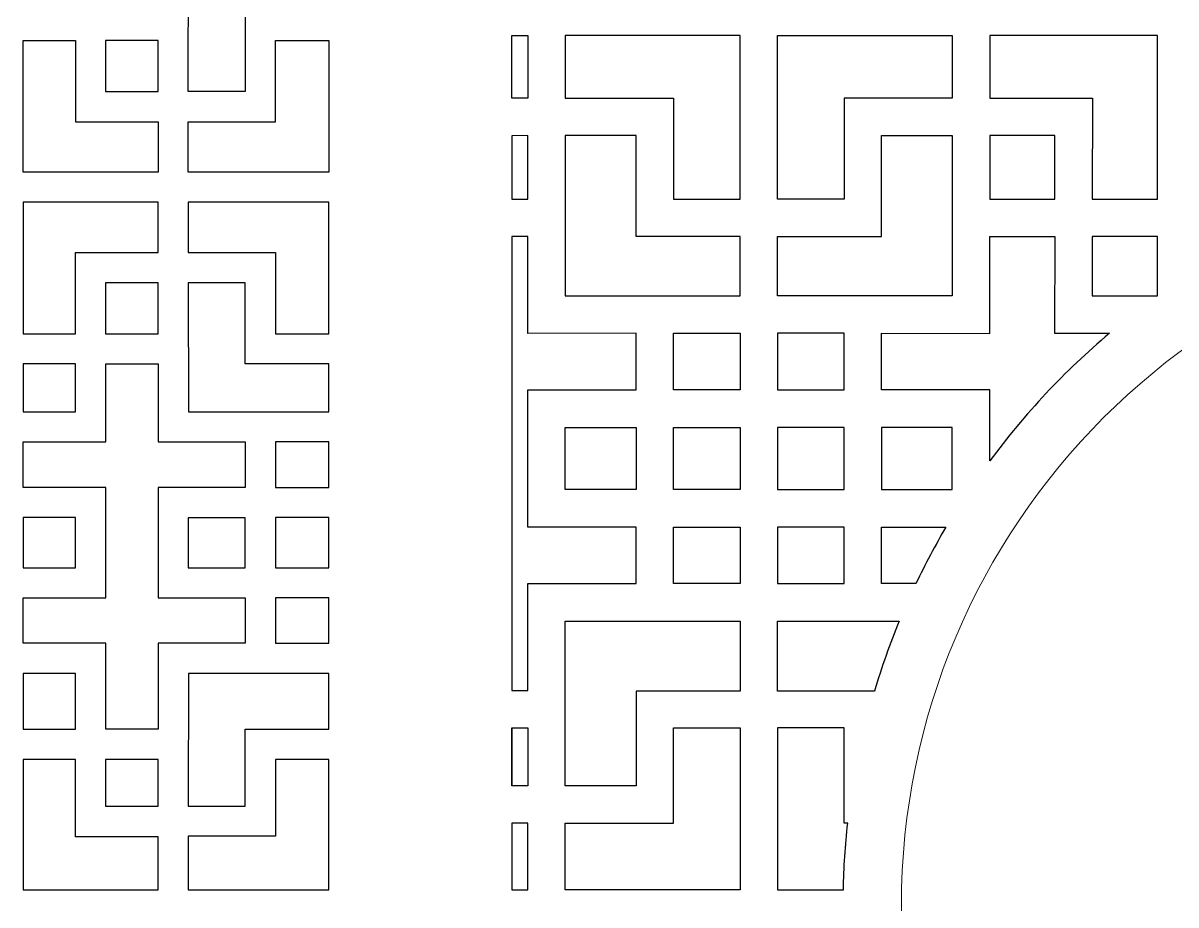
# Model space of a CAD drawing. Header units: centimetres. Extents: x -149 to 149, y -171 to 171.
# Drawn here: x -8.9 to 59.9, y 0 to 52.7 of the extents above; entities that cross this region are included whole.
import ezdxf

# ---------------------------------------------------------------- set-up
doc = ezdxf.new("R2010")
doc.units = ezdxf.units.CM
doc.header["$MEASUREMENT"] = 0
doc.layers.add('layer 1', color=7, linetype='Continuous')

msp = doc.modelspace()

# ---------------------------------------------------------------- linework, layer by layer
at = {"layer": 'layer 1', "color": 142}
for points in [[(-4.0126, 48.62062), (-0.8801, 48.62062), (-0.8801, 51.66812), (-4.0126, 51.66812), (-4.0126, 48.62062)], [(-4.0126, 34.15388), (-0.8801, 34.15388), (-0.8801, 37.20138), (-4.0126, 37.20138), (-4.0126, 34.15388)], [(-8.9426, 29.49638), (-5.8126, 29.49638), (-5.8126, 32.35388), (-8.9426, 32.35388), (-8.9426, 29.49638)], [(-8.9451, 20.18137), (-5.8126, 20.18137), (-5.8126, 23.17887), (-8.9451, 23.17887), (-8.9451, 20.18137)], [(6.1249, 20.18388), (9.3249, 20.18388), (9.3249, 23.17886), (6.1249, 23.17886), (6.1249, 20.18388)], [(6.1249, 15.66888), (9.3249, 15.66888), (9.3249, 18.38388), (6.1249, 18.38388), (6.1249, 15.66888)], [(-8.9426, 10.53637), (-5.8126, 10.53637), (-5.8126, 13.86887), (-8.9426, 13.86887), (-8.9426, 10.53637)], [(-4.0126, 5.94388), (-0.8801, 5.94388), (-0.8801, 8.73388), (-4.0126, 8.73388), (-4.0126, 5.94388)]]:
    msp.add_lwpolyline(points, close=True, dxfattribs=at)
at = {"layer": 'layer 1', "color": 250, "lineweight": 9}
msp.add_ellipse((84.76632, -0.01514), major_axis=(0, 41.24595), ratio=0.99999976, dxfattribs=at)
at = {"layer": 'layer 1', "color": 142}
for points, knots in [([(4.3249, 53.46812), (4.3249, 53.46812), (9.3249, 53.4669), (9.3249, 53.4669), (9.3249, 53.4669), (9.3249, 53.4669), (9.3249, 56.32312), (9.3249, 56.32312), (9.3249, 56.32312), (9.3249, 56.32312), (0.9278, 56.32312), (0.9278, 56.32312), (0.9278, 56.32312), (0.9278, 56.32312), (0.9224, 48.62062), (0.9224, 48.62062), (0.9224, 48.62062), (0.9224, 48.62062), (4.3249, 48.62062), (4.3249, 48.62062), (4.3249, 48.62062), (4.3249, 48.62062), (4.3249, 53.46812), (4.3249, 53.46812)], [0, 0, 0, 0, 0.14285714, 0.14285714, 0.14285714, 0.14285714, 0.28571429, 0.28571429, 0.28571429, 0.28571429, 0.42857143, 0.42857143, 0.42857143, 0.42857143, 0.57142857, 0.57142857, 0.57142857, 0.57142857, 0.71428571, 0.71428571, 0.71428571, 0.71428571, 1, 1, 1, 1]), ([(-5.8126, 46.82062), (-5.8126, 46.82062), (-5.8126, 51.66562), (-5.8126, 51.66562), (-5.8126, 51.66562), (-5.8126, 51.66562), (-8.9426, 51.66562), (-8.9426, 51.66562), (-8.9426, 51.66562), (-8.9426, 51.66562), (-8.9426, 43.81062), (-8.9426, 43.81062), (-8.9426, 43.81062), (-8.9426, 43.81062), (-0.8801, 43.81062), (-0.8801, 43.81062), (-0.8801, 43.81062), (-0.8801, 43.81062), (-0.8801, 46.82062), (-0.8801, 46.82062), (-0.8801, 46.82062), (-0.8801, 46.82062), (-5.8126, 46.82062), (-5.8126, 46.82062)], [0, 0, 0, 0, 0.14285714, 0.14285714, 0.14285714, 0.14285714, 0.28571429, 0.28571429, 0.28571429, 0.28571429, 0.42857143, 0.42857143, 0.42857143, 0.42857143, 0.57142857, 0.57142857, 0.57142857, 0.57142857, 0.71428571, 0.71428571, 0.71428571, 0.71428571, 1, 1, 1, 1]), ([(9.3249, 51.66562), (9.3249, 51.66562), (6.1249, 51.66562), (6.1249, 51.66562), (6.1249, 51.66562), (6.1249, 51.66562), (6.12739, 46.82062), (6.12739, 46.82062), (6.12739, 46.82062), (6.12739, 46.82062), (0.9224, 46.82062), (0.9224, 46.82062), (0.9224, 46.82062), (0.9224, 46.82062), (0.9224, 43.81062), (0.9224, 43.81062), (0.9224, 43.81062), (0.9224, 43.81062), (9.3249, 43.81062), (9.3249, 43.81062), (9.3249, 43.81062), (9.3249, 43.81062), (9.3249, 51.66562), (9.3249, 51.66562)], [0, 0, 0, 0, 0.14285714, 0.14285714, 0.14285714, 0.14285714, 0.28571429, 0.28571429, 0.28571429, 0.28571429, 0.42857143, 0.42857143, 0.42857143, 0.42857143, 0.57142857, 0.57142857, 0.57142857, 0.57142857, 0.71428571, 0.71428571, 0.71428571, 0.71428571, 1, 1, 1, 1]), ([(20.25454, 48.22465), (20.25454, 48.22465), (21.20626, 48.22466), (21.20626, 48.22466), (21.20626, 48.22466), (21.20626, 48.22466), (21.20626, 51.96413), (21.20626, 51.96413), (21.20626, 51.96413), (21.20626, 51.96413), (20.25454, 51.96408), (20.25454, 51.96408), (20.25454, 51.96408), (20.25454, 51.96408), (20.25454, 48.22465), (20.25454, 48.22465)], [0, 0, 0, 0, 0.2, 0.2, 0.2, 0.2, 0.4, 0.4, 0.4, 0.4, 0.6, 0.6, 0.6, 0.6, 1, 1, 1, 1]), ([(33.88442, 51.96413), (33.88442, 51.96413), (33.88442, 42.20549), (33.88442, 42.20549), (33.88442, 42.20549), (33.88442, 42.20549), (29.9089, 42.20549), (29.9089, 42.20549), (29.9089, 42.20549), (29.9089, 42.20549), (29.91201, 48.22466), (29.91201, 48.22466), (29.91201, 48.22466), (29.91201, 48.22466), (23.44559, 48.22466), (23.44559, 48.22466), (23.44559, 48.22466), (23.44559, 48.22466), (23.44559, 51.96413), (23.44559, 51.96413), (23.44559, 51.96413), (23.44559, 51.96413), (33.88442, 51.96413), (33.88442, 51.96413)], [0, 0, 0, 0, 0.14285714, 0.14285714, 0.14285714, 0.14285714, 0.28571429, 0.28571429, 0.28571429, 0.28571429, 0.42857143, 0.42857143, 0.42857143, 0.42857143, 0.57142857, 0.57142857, 0.57142857, 0.57142857, 0.71428571, 0.71428571, 0.71428571, 0.71428571, 1, 1, 1, 1]), ([(36.1201, 51.96413), (36.1201, 51.96413), (36.1201, 42.20549), (36.1201, 42.20549), (36.1201, 42.20549), (36.1201, 42.20549), (40.09561, 42.20549), (40.09561, 42.20549), (40.09561, 42.20549), (40.09561, 42.20549), (40.0925, 48.22466), (40.0925, 48.22466), (40.0925, 48.22466), (40.0925, 48.22466), (46.55892, 48.22466), (46.55892, 48.22466), (46.55892, 48.22466), (46.55892, 48.22466), (46.55892, 51.96413), (46.55892, 51.96413), (46.55892, 51.96413), (46.55892, 51.96413), (36.1201, 51.96413), (36.1201, 51.96413)], [0, 0, 0, 0, 0.14285714, 0.14285714, 0.14285714, 0.14285714, 0.28571429, 0.28571429, 0.28571429, 0.28571429, 0.42857143, 0.42857143, 0.42857143, 0.42857143, 0.57142857, 0.57142857, 0.57142857, 0.57142857, 0.71428571, 0.71428571, 0.71428571, 0.71428571, 1, 1, 1, 1]), ([(58.81468, 51.96413), (58.81468, 51.96413), (58.81468, 42.20549), (58.81468, 42.20549), (58.81468, 42.20549), (58.81468, 42.20549), (54.92302, 42.20549), (54.92302, 42.20549), (54.92302, 42.20549), (54.92302, 42.20549), (54.92613, 48.22466), (54.92613, 48.22466), (54.92613, 48.22466), (54.92613, 48.22466), (48.79825, 48.22466), (48.79825, 48.22466), (48.79825, 48.22466), (48.79825, 48.22466), (48.79825, 51.96413), (48.79825, 51.96413), (48.79825, 51.96413), (48.79825, 51.96413), (58.81468, 51.96413), (58.81468, 51.96413)], [0, 0, 0, 0, 0.14285714, 0.14285714, 0.14285714, 0.14285714, 0.28571429, 0.28571429, 0.28571429, 0.28571429, 0.42857143, 0.42857143, 0.42857143, 0.42857143, 0.57142857, 0.57142857, 0.57142857, 0.57142857, 0.71428571, 0.71428571, 0.71428571, 0.71428571, 1, 1, 1, 1]), ([(20.25454, 45.98835), (20.25454, 45.98835), (21.20626, 45.98844), (21.20626, 45.98844), (21.20626, 45.98844), (21.20626, 45.98844), (21.20626, 42.20238), (21.20626, 42.20238), (21.20626, 42.20238), (21.20626, 42.20238), (20.25454, 42.20237), (20.25454, 42.20237), (20.25454, 42.20237), (20.25454, 42.20237), (20.25454, 45.98835), (20.25454, 45.98835)], [0, 0, 0, 0, 0.2, 0.2, 0.2, 0.2, 0.4, 0.4, 0.4, 0.4, 0.6, 0.6, 0.6, 0.6, 1, 1, 1, 1]), ([(27.67268, 39.96615), (27.67268, 39.96615), (33.88442, 39.97237), (33.88442, 39.97237), (33.88442, 39.97237), (33.88442, 39.97237), (33.88442, 36.41925), (33.88442, 36.41925), (33.88442, 36.41925), (33.88442, 36.41925), (23.44559, 36.41925), (23.44559, 36.41925), (23.44559, 36.41925), (23.44559, 36.41925), (23.44559, 45.98844), (23.44559, 45.98844), (23.44559, 45.98844), (23.44559, 45.98844), (27.67268, 45.98844), (27.67268, 45.98844), (27.67268, 45.98844), (27.67268, 45.98844), (27.67268, 39.96615), (27.67268, 39.96615)], [0, 0, 0, 0, 0.14285714, 0.14285714, 0.14285714, 0.14285714, 0.28571429, 0.28571429, 0.28571429, 0.28571429, 0.42857143, 0.42857143, 0.42857143, 0.42857143, 0.57142857, 0.57142857, 0.57142857, 0.57142857, 0.71428571, 0.71428571, 0.71428571, 0.71428571, 1, 1, 1, 1]), ([(42.33183, 39.96615), (42.33183, 39.96615), (36.1201, 39.97237), (36.1201, 39.97237), (36.1201, 39.97237), (36.1201, 39.97237), (36.1201, 36.41925), (36.1201, 36.41925), (36.1201, 36.41925), (36.1201, 36.41925), (46.55892, 36.41925), (46.55892, 36.41925), (46.55892, 36.41925), (46.55892, 36.41925), (46.55892, 45.98844), (46.55892, 45.98844), (46.55892, 45.98844), (46.55892, 45.98844), (42.33183, 45.98844), (42.33183, 45.98844), (42.33183, 45.98844), (42.33183, 45.98844), (42.33183, 39.96615), (42.33183, 39.96615)], [0, 0, 0, 0, 0.14285714, 0.14285714, 0.14285714, 0.14285714, 0.28571429, 0.28571429, 0.28571429, 0.28571429, 0.42857143, 0.42857143, 0.42857143, 0.42857143, 0.57142857, 0.57142857, 0.57142857, 0.57142857, 0.71428571, 0.71428571, 0.71428571, 0.71428571, 1, 1, 1, 1]), ([(52.68991, 42.20238), (52.68991, 42.20238), (48.79825, 42.20238), (48.79825, 42.20238), (48.79825, 42.20238), (48.79825, 42.20238), (48.79825, 45.98844), (48.79825, 45.98844), (48.79825, 45.98844), (48.79825, 45.98844), (52.68991, 45.98844), (52.68991, 45.98844), (52.68991, 45.98844), (52.68991, 45.98844), (52.68991, 42.20238), (52.68991, 42.20238)], [0, 0, 0, 0, 0.2, 0.2, 0.2, 0.2, 0.4, 0.4, 0.4, 0.4, 0.6, 0.6, 0.6, 0.6, 1, 1, 1, 1]), ([(-5.8126, 39.00138), (-5.8126, 39.00138), (-5.8126, 34.15638), (-5.8126, 34.15638), (-5.8126, 34.15638), (-5.8126, 34.15638), (-8.9426, 34.15638), (-8.9426, 34.15638), (-8.9426, 34.15638), (-8.9426, 34.15638), (-8.9426, 42.01138), (-8.9426, 42.01138), (-8.9426, 42.01138), (-8.9426, 42.01138), (-0.8801, 42.01138), (-0.8801, 42.01138), (-0.8801, 42.01138), (-0.8801, 42.01138), (-0.8801, 39.00138), (-0.8801, 39.00138), (-0.8801, 39.00138), (-0.8801, 39.00138), (-5.8126, 39.00138), (-5.8126, 39.00138)], [0, 0, 0, 0, 0.14285714, 0.14285714, 0.14285714, 0.14285714, 0.28571429, 0.28571429, 0.28571429, 0.28571429, 0.42857143, 0.42857143, 0.42857143, 0.42857143, 0.57142857, 0.57142857, 0.57142857, 0.57142857, 0.71428571, 0.71428571, 0.71428571, 0.71428571, 1, 1, 1, 1]), ([(9.3249, 34.15638), (9.3249, 34.15638), (6.1249, 34.15638), (6.1249, 34.15638), (6.1249, 34.15638), (6.1249, 34.15638), (6.12739, 39.00138), (6.12739, 39.00138), (6.12739, 39.00138), (6.12739, 39.00138), (0.9224, 39.00138), (0.9224, 39.00138), (0.9224, 39.00138), (0.9224, 39.00138), (0.9224, 42.01138), (0.9224, 42.01138), (0.9224, 42.01138), (0.9224, 42.01138), (9.3249, 42.01138), (9.3249, 42.01138), (9.3249, 42.01138), (9.3249, 42.01138), (9.3249, 34.15638), (9.3249, 34.15638)], [0, 0, 0, 0, 0.14285714, 0.14285714, 0.14285714, 0.14285714, 0.28571429, 0.28571429, 0.28571429, 0.28571429, 0.42857143, 0.42857143, 0.42857143, 0.42857143, 0.57142857, 0.57142857, 0.57142857, 0.57142857, 0.71428571, 0.71428571, 0.71428571, 0.71428571, 1, 1, 1, 1]), ([(20.25454, 39.9723), (20.25454, 39.9723), (21.20626, 39.97237), (21.20626, 39.97237), (21.20626, 39.97237), (21.20626, 39.97237), (21.20626, 34.17992), (21.20626, 34.17992), (21.20626, 34.17992), (21.20626, 34.17992), (27.67268, 34.18301), (27.67268, 34.18301), (27.67268, 34.18301), (27.67268, 34.18301), (27.67268, 30.80383), (27.67268, 30.80383), (27.67268, 30.80383), (27.67268, 30.80383), (21.20626, 30.80384), (21.20626, 30.80384), (21.20626, 30.80384), (21.20626, 30.80384), (21.20626, 22.61054), (21.20626, 22.61054), (21.20626, 22.61054), (21.20626, 22.61054), (27.67268, 22.61056), (27.67268, 22.61056), (27.67268, 22.61056), (27.67268, 22.61056), (27.67268, 19.24068), (27.67268, 19.24068), (27.67268, 19.24068), (27.67268, 19.24068), (21.20626, 19.24068), (21.20626, 19.24068), (21.20626, 19.24068), (21.20626, 19.24068), (21.20626, 12.85812), (21.20626, 12.85812), (21.20626, 12.85812), (21.20626, 12.85812), (20.25454, 12.8581), (20.25454, 12.8581), (20.25454, 12.8581), (20.25454, 12.8581), (20.25454, 39.9723), (20.25454, 39.9723)], [0, 0, 0, 0, 0.07692308, 0.07692308, 0.07692308, 0.07692308, 0.15384615, 0.15384615, 0.15384615, 0.15384615, 0.23076923, 0.23076923, 0.23076923, 0.23076923, 0.30769231, 0.30769231, 0.30769231, 0.30769231, 0.38461538, 0.38461538, 0.38461538, 0.38461538, 0.46153846, 0.46153846, 0.46153846, 0.46153846, 0.53846154, 0.53846154, 0.53846154, 0.53846154, 0.61538462, 0.61538462, 0.61538462, 0.61538462, 0.69230769, 0.69230769, 0.69230769, 0.69230769, 0.76923077, 0.76923077, 0.76923077, 0.76923077, 0.84615385, 0.84615385, 0.84615385, 0.84615385, 1, 1, 1, 1]), ([(55.94521, 34.18301), (55.94521, 34.18301), (52.6682, 34.18301), (52.6682, 34.18301), (52.6682, 34.18301), (52.6682, 34.18301), (52.6837, 39.97237), (52.6837, 39.97237), (52.6837, 39.97237), (52.6837, 39.97237), (48.79825, 39.97237), (48.79825, 39.97237), (48.79825, 39.97237), (48.79825, 39.97237), (48.79825, 34.17992), (48.79825, 34.17992), (48.79825, 34.17992), (48.79825, 34.17992), (42.33183, 34.18301), (42.33183, 34.18301), (42.33183, 34.18301), (42.33183, 34.18301), (42.33183, 30.80383), (42.33183, 30.80383), (42.33183, 30.80383), (42.33183, 30.80383), (48.79825, 30.80384), (48.79825, 30.80384), (48.79825, 30.80384), (48.79825, 30.80384), (48.79823, 26.56765), (48.79823, 26.56765), (48.79823, 26.56765), (50.87756, 29.37618), (53.27801, 31.93272), (55.94521, 34.18301)], [0, 0, 0, 0, 0.1, 0.1, 0.1, 0.1, 0.2, 0.2, 0.2, 0.2, 0.3, 0.3, 0.3, 0.3, 0.4, 0.4, 0.4, 0.4, 0.5, 0.5, 0.5, 0.5, 0.6, 0.6, 0.6, 0.6, 0.7, 0.7, 0.7, 0.7, 0.8, 0.8, 0.8, 0.8, 1, 1, 1, 1]), ([(58.81468, 36.41615), (58.81468, 36.41615), (54.92303, 36.41615), (54.92303, 36.41615), (54.92303, 36.41615), (54.92303, 36.41615), (54.92303, 39.96615), (54.92303, 39.96615), (54.92303, 39.96615), (54.92303, 39.96615), (58.81468, 39.96615), (58.81468, 39.96615), (58.81468, 39.96615), (58.81468, 39.96615), (58.81468, 36.41615), (58.81468, 36.41615)], [0, 0, 0, 0, 0.2, 0.2, 0.2, 0.2, 0.4, 0.4, 0.4, 0.4, 0.6, 0.6, 0.6, 0.6, 1, 1, 1, 1]), ([(4.3249, 32.35388), (4.3249, 32.35388), (9.3249, 32.3551), (9.3249, 32.3551), (9.3249, 32.3551), (9.3249, 32.3551), (9.3249, 29.49888), (9.3249, 29.49888), (9.3249, 29.49888), (9.3249, 29.49888), (0.9278, 29.49888), (0.9278, 29.49888), (0.9278, 29.49888), (0.9278, 29.49888), (0.9224, 37.20138), (0.9224, 37.20138), (0.9224, 37.20138), (0.9224, 37.20138), (4.3249, 37.20138), (4.3249, 37.20138), (4.3249, 37.20138), (4.3249, 37.20138), (4.3249, 32.35388), (4.3249, 32.35388)], [0, 0, 0, 0, 0.14285714, 0.14285714, 0.14285714, 0.14285714, 0.28571429, 0.28571429, 0.28571429, 0.28571429, 0.42857143, 0.42857143, 0.42857143, 0.42857143, 0.57142857, 0.57142857, 0.57142857, 0.57142857, 0.71428571, 0.71428571, 0.71428571, 0.71428571, 1, 1, 1, 1]), ([(29.9089, 30.80073), (29.9089, 30.80073), (33.88442, 30.80073), (33.88442, 30.80073), (33.88442, 30.80073), (33.88442, 30.80073), (33.88442, 34.18301), (33.88442, 34.18301), (33.88442, 34.18301), (33.88442, 34.18301), (29.9089, 34.18301), (29.9089, 34.18301), (29.9089, 34.18301), (29.9089, 34.18301), (29.9089, 30.80073), (29.9089, 30.80073)], [0, 0, 0, 0, 0.2, 0.2, 0.2, 0.2, 0.4, 0.4, 0.4, 0.4, 0.6, 0.6, 0.6, 0.6, 1, 1, 1, 1]), ([(40.09561, 30.80073), (40.09561, 30.80073), (36.1201, 30.80073), (36.1201, 30.80073), (36.1201, 30.80073), (36.1201, 30.80073), (36.1201, 34.18301), (36.1201, 34.18301), (36.1201, 34.18301), (36.1201, 34.18301), (40.09561, 34.18301), (40.09561, 34.18301), (40.09561, 34.18301), (40.09561, 34.18301), (40.09561, 30.80073), (40.09561, 30.80073)], [0, 0, 0, 0, 0.2, 0.2, 0.2, 0.2, 0.4, 0.4, 0.4, 0.4, 0.6, 0.6, 0.6, 0.6, 1, 1, 1, 1]), ([(-0.88011, 18.38388), (-0.88011, 18.38388), (-0.8801, 24.97886), (-0.8801, 24.97886), (-0.8801, 24.97886), (-0.8801, 24.97886), (4.3249, 24.97887), (4.3249, 24.97887), (4.3249, 24.97887), (4.3249, 24.97887), (4.3249, 27.69887), (4.3249, 27.69887), (4.3249, 27.69887), (4.3249, 27.69887), (-0.8801, 27.69887), (-0.8801, 27.69887), (-0.8801, 27.69887), (-0.8801, 27.69887), (-0.8801, 32.35888), (-0.8801, 32.35888), (-0.8801, 32.35888), (-0.8801, 32.35888), (-4.0076, 32.35888), (-4.0076, 32.35888), (-4.0076, 32.35888), (-4.0076, 32.35888), (-4.0076, 27.69639), (-4.0076, 27.69639), (-4.0076, 27.69639), (-4.0076, 27.69639), (-8.9426, 27.69887), (-8.9426, 27.69887), (-8.9426, 27.69887), (-8.9426, 27.69887), (-8.9426, 24.97887), (-8.9426, 24.97887), (-8.9426, 24.97887), (-8.9426, 24.97887), (-4.0076, 24.97887), (-4.0076, 24.97887), (-4.0076, 24.97887), (-4.0076, 24.97887), (-4.0076, 18.38389), (-4.0076, 18.38389), (-4.0076, 18.38389), (-4.0076, 18.38389), (-8.9426, 18.38388), (-8.9426, 18.38388), (-8.9426, 18.38388), (-8.9426, 18.38388), (-8.9426, 15.67137), (-8.9426, 15.67137), (-8.9426, 15.67137), (-8.9426, 15.67137), (-4.0076, 15.67138), (-4.0076, 15.67138), (-4.0076, 15.67138), (-4.0076, 15.67138), (-4.0076, 10.53387), (-4.0076, 10.53387), (-4.0076, 10.53387), (-4.0076, 10.53387), (-0.8801, 10.53387), (-0.8801, 10.53387), (-0.8801, 10.53387), (-0.8801, 10.53387), (-0.8801, 15.67137), (-0.8801, 15.67137), (-0.8801, 15.67137), (-0.8801, 15.67137), (4.3249, 15.67137), (4.3249, 15.67137), (4.3249, 15.67137), (4.3249, 15.67137), (4.3249, 18.38388), (4.3249, 18.38388), (4.3249, 18.38388), (4.3249, 18.38388), (-0.88011, 18.38388), (-0.88011, 18.38388)], [0, 0, 0, 0, 0.04761905, 0.04761905, 0.04761905, 0.04761905, 0.0952381, 0.0952381, 0.0952381, 0.0952381, 0.14285714, 0.14285714, 0.14285714, 0.14285714, 0.19047619, 0.19047619, 0.19047619, 0.19047619, 0.23809524, 0.23809524, 0.23809524, 0.23809524, 0.28571429, 0.28571429, 0.28571429, 0.28571429, 0.33333333, 0.33333333, 0.33333333, 0.33333333, 0.38095238, 0.38095238, 0.38095238, 0.38095238, 0.42857143, 0.42857143, 0.42857143, 0.42857143, 0.47619048, 0.47619048, 0.47619048, 0.47619048, 0.52380952, 0.52380952, 0.52380952, 0.52380952, 0.57142857, 0.57142857, 0.57142857, 0.57142857, 0.61904762, 0.61904762, 0.61904762, 0.61904762, 0.66666667, 0.66666667, 0.66666667, 0.66666667, 0.71428571, 0.71428571, 0.71428571, 0.71428571, 0.76190476, 0.76190476, 0.76190476, 0.76190476, 0.80952381, 0.80952381, 0.80952381, 0.80952381, 0.85714286, 0.85714286, 0.85714286, 0.85714286, 0.9047619, 0.9047619, 0.9047619, 0.9047619, 1, 1, 1, 1]), ([(23.44559, 24.84678), (23.44559, 24.84678), (27.67889, 24.84678), (27.67889, 24.84678), (27.67889, 24.84678), (27.67889, 24.84678), (27.67889, 28.56139), (27.67889, 28.56139), (27.67889, 28.56139), (27.67889, 28.56139), (23.44559, 28.56139), (23.44559, 28.56139), (23.44559, 28.56139), (23.44559, 28.56139), (23.44559, 24.84678), (23.44559, 24.84678)], [0, 0, 0, 0, 0.2, 0.2, 0.2, 0.2, 0.4, 0.4, 0.4, 0.4, 0.6, 0.6, 0.6, 0.6, 1, 1, 1, 1]), ([(29.9089, 24.84678), (29.9089, 24.84678), (33.88442, 24.84678), (33.88442, 24.84678), (33.88442, 24.84678), (33.88442, 24.84678), (33.88442, 28.5676), (33.88442, 28.5676), (33.88442, 28.5676), (33.88442, 28.5676), (29.9089, 28.5676), (29.9089, 28.5676), (29.9089, 28.5676), (29.9089, 28.5676), (29.9089, 24.84678), (29.9089, 24.84678)], [0, 0, 0, 0, 0.2, 0.2, 0.2, 0.2, 0.4, 0.4, 0.4, 0.4, 0.6, 0.6, 0.6, 0.6, 1, 1, 1, 1]), ([(40.09561, 24.84678), (40.09561, 24.84678), (36.1201, 24.84678), (36.1201, 24.84678), (36.1201, 24.84678), (36.1201, 24.84678), (36.1201, 28.5676), (36.1201, 28.5676), (36.1201, 28.5676), (36.1201, 28.5676), (40.09561, 28.5676), (40.09561, 28.5676), (40.09561, 28.5676), (40.09561, 28.5676), (40.09561, 24.84678), (40.09561, 24.84678)], [0, 0, 0, 0, 0.2, 0.2, 0.2, 0.2, 0.4, 0.4, 0.4, 0.4, 0.6, 0.6, 0.6, 0.6, 1, 1, 1, 1]), ([(46.55892, 24.84678), (46.55892, 24.84678), (42.32562, 24.84678), (42.32562, 24.84678), (42.32562, 24.84678), (42.32562, 24.84678), (42.32562, 28.56139), (42.32562, 28.56139), (42.32562, 28.56139), (42.32562, 28.56139), (46.55892, 28.56139), (46.55892, 28.56139), (46.55892, 28.56139), (46.55892, 28.56139), (46.55892, 24.84678), (46.55892, 24.84678)], [0, 0, 0, 0, 0.2, 0.2, 0.2, 0.2, 0.4, 0.4, 0.4, 0.4, 0.6, 0.6, 0.6, 0.6, 1, 1, 1, 1]), ([(9.32439, 24.97474), (9.32439, 24.97474), (6.1265, 24.97474), (6.1265, 24.97474), (6.1265, 24.97474), (6.1265, 24.97474), (6.1265, 27.7011), (6.1265, 27.7011), (6.1265, 27.7011), (6.1265, 27.7011), (9.32439, 27.7011), (9.32439, 27.7011), (9.32439, 27.7011), (9.32439, 27.7011), (9.32439, 24.97474), (9.32439, 24.97474)], [0, 0, 0, 0, 0.2, 0.2, 0.2, 0.2, 0.4, 0.4, 0.4, 0.4, 0.6, 0.6, 0.6, 0.6, 1, 1, 1, 1]), ([(4.3299, 20.18388), (4.3299, 20.18388), (0.9224, 20.18388), (0.9224, 20.18388), (0.9224, 20.18388), (0.9224, 20.18388), (0.9224, 23.17387), (0.9224, 23.17387), (0.9224, 23.17387), (0.9224, 23.17387), (4.3299, 23.17387), (4.3299, 23.17387), (4.3299, 23.17387), (4.3299, 23.17387), (4.3299, 20.18388), (4.3299, 20.18388)], [0, 0, 0, 0, 0.2, 0.2, 0.2, 0.2, 0.4, 0.4, 0.4, 0.4, 0.6, 0.6, 0.6, 0.6, 1, 1, 1, 1]), ([(29.9089, 19.23758), (29.9089, 19.23758), (33.88442, 19.23758), (33.88442, 19.23758), (33.88442, 19.23758), (33.88442, 19.23758), (33.88442, 22.61056), (33.88442, 22.61056), (33.88442, 22.61056), (33.88442, 22.61056), (29.9089, 22.61056), (29.9089, 22.61056), (29.9089, 22.61056), (29.9089, 22.61056), (29.9089, 19.23758), (29.9089, 19.23758)], [0, 0, 0, 0, 0.2, 0.2, 0.2, 0.2, 0.4, 0.4, 0.4, 0.4, 0.6, 0.6, 0.6, 0.6, 1, 1, 1, 1]), ([(40.09561, 19.23758), (40.09561, 19.23758), (36.1201, 19.23758), (36.1201, 19.23758), (36.1201, 19.23758), (36.1201, 19.23758), (36.1201, 22.61056), (36.1201, 22.61056), (36.1201, 22.61056), (36.1201, 22.61056), (40.09561, 22.61056), (40.09561, 22.61056), (40.09561, 22.61056), (40.09561, 22.61056), (40.09561, 19.23758), (40.09561, 19.23758)], [0, 0, 0, 0, 0.2, 0.2, 0.2, 0.2, 0.4, 0.4, 0.4, 0.4, 0.6, 0.6, 0.6, 0.6, 1, 1, 1, 1]), ([(46.18088, 22.61061), (46.18088, 22.61061), (42.33183, 22.61056), (42.33183, 22.61056), (42.33183, 22.61056), (42.33183, 22.61056), (42.33183, 19.24068), (42.33183, 19.24068), (42.33183, 19.24068), (42.33183, 19.24068), (44.38945, 19.24068), (44.38945, 19.24068), (44.38945, 19.24068), (44.93966, 20.39205), (45.53766, 21.51622), (46.18088, 22.61061)], [0, 0, 0, 0, 0.2, 0.2, 0.2, 0.2, 0.4, 0.4, 0.4, 0.4, 0.6, 0.6, 0.6, 0.6, 1, 1, 1, 1]), ([(23.44559, 17.00134), (23.44559, 17.00134), (23.44559, 7.15575), (23.44559, 7.15575), (23.44559, 7.15575), (23.44559, 7.15575), (27.67458, 7.15575), (27.67458, 7.15575), (27.67458, 7.15575), (27.67458, 7.15575), (27.67268, 12.8162), (27.67268, 12.8162), (27.67268, 12.8162), (27.67268, 12.8162), (33.88442, 12.8162), (33.88442, 12.8162), (33.88442, 12.8162), (33.88442, 12.8162), (33.88442, 17.00134), (33.88442, 17.00134), (33.88442, 17.00134), (33.88442, 17.00134), (23.44559, 17.00134), (23.44559, 17.00134)], [0, 0, 0, 0, 0.14285714, 0.14285714, 0.14285714, 0.14285714, 0.28571429, 0.28571429, 0.28571429, 0.28571429, 0.42857143, 0.42857143, 0.42857143, 0.42857143, 0.57142857, 0.57142857, 0.57142857, 0.57142857, 0.71428571, 0.71428571, 0.71428571, 0.71428571, 1, 1, 1, 1]), ([(43.39412, 17.00139), (43.39412, 17.00139), (36.1201, 17.00134), (36.1201, 17.00134), (36.1201, 17.00134), (36.1201, 17.00134), (36.1201, 12.8162), (36.1201, 12.8162), (36.1201, 12.8162), (36.1201, 12.8162), (41.9105, 12.81619), (41.9105, 12.81619), (41.9105, 12.81619), (42.33705, 14.24244), (42.83291, 15.6388), (43.39412, 17.00139)], [0, 0, 0, 0, 0.2, 0.2, 0.2, 0.2, 0.4, 0.4, 0.4, 0.4, 0.6, 0.6, 0.6, 0.6, 1, 1, 1, 1]), ([(0.93851, 13.86894), (0.93851, 13.86894), (9.3249, 13.86887), (9.3249, 13.86887), (9.3249, 13.86887), (9.3249, 13.86887), (9.3249, 10.53387), (9.3249, 10.53387), (9.3249, 10.53387), (9.3249, 10.53387), (4.3249, 10.53433), (4.3249, 10.53433), (4.3249, 10.53433), (4.3249, 10.53433), (4.3249, 5.94388), (4.3249, 5.94388), (4.3249, 5.94388), (4.3249, 5.94388), (0.9224, 5.94388), (0.9224, 5.94388), (0.9224, 5.94388), (0.9224, 5.94388), (0.93851, 13.86894), (0.93851, 13.86894)], [0, 0, 0, 0, 0.14285714, 0.14285714, 0.14285714, 0.14285714, 0.28571429, 0.28571429, 0.28571429, 0.28571429, 0.42857143, 0.42857143, 0.42857143, 0.42857143, 0.57142857, 0.57142857, 0.57142857, 0.57142857, 0.71428571, 0.71428571, 0.71428571, 0.71428571, 1, 1, 1, 1]), ([(20.2537, 7.15575), (20.2537, 7.15575), (21.20626, 7.15575), (21.20626, 7.15575), (21.20626, 7.15575), (21.20626, 7.15575), (21.20626, 10.6219), (21.20626, 10.6219), (21.20626, 10.6219), (21.20626, 10.6219), (20.25372, 10.6219), (20.25372, 10.6219), (20.25372, 10.6219), (20.25372, 10.6219), (20.2537, 7.15575), (20.2537, 7.15575)], [0, 0, 0, 0, 0.2, 0.2, 0.2, 0.2, 0.4, 0.4, 0.4, 0.4, 0.6, 0.6, 0.6, 0.6, 1, 1, 1, 1]), ([(20.25454, 7.15575), (20.25454, 7.15575), (20.25454, 10.6219), (20.25454, 10.6219), (20.25454, 10.6219), (20.25454, 10.6219), (20.25454, 7.15575), (20.25454, 7.15575)], [0, 0, 0, 0, 0.33333333, 0.33333333, 0.33333333, 0.33333333, 1, 1, 1, 1]), ([(33.88442, 0.94401), (33.88442, 0.94401), (33.88442, 10.6219), (33.88442, 10.6219), (33.88442, 10.6219), (33.88442, 10.6219), (29.91201, 10.6219), (29.91201, 10.6219), (29.91201, 10.6219), (29.91201, 10.6219), (29.91201, 4.91953), (29.91201, 4.91953), (29.91201, 4.91953), (29.91201, 4.91953), (23.44248, 4.91953), (23.44248, 4.91953), (23.44248, 4.91953), (23.44248, 4.91953), (23.44248, 0.94401), (23.44248, 0.94401), (23.44248, 0.94401), (23.44248, 0.94401), (33.88442, 0.94401), (33.88442, 0.94401)], [0, 0, 0, 0, 0.14285714, 0.14285714, 0.14285714, 0.14285714, 0.28571429, 0.28571429, 0.28571429, 0.28571429, 0.42857143, 0.42857143, 0.42857143, 0.42857143, 0.57142857, 0.57142857, 0.57142857, 0.57142857, 0.71428571, 0.71428571, 0.71428571, 0.71428571, 1, 1, 1, 1]), ([(40.05189, 0.94398), (40.05189, 0.94398), (36.1201, 0.94401), (36.1201, 0.94401), (36.1201, 0.94401), (36.1201, 0.94401), (36.1201, 10.6219), (36.1201, 10.6219), (36.1201, 10.6219), (36.1201, 10.6219), (40.0925, 10.6219), (40.0925, 10.6219), (40.0925, 10.6219), (40.0925, 10.6219), (40.0925, 4.91953), (40.0925, 4.91953), (40.0925, 4.91953), (40.0925, 4.91953), (40.31109, 4.91954), (40.31109, 4.91954), (40.31109, 4.91954), (40.16735, 3.6105), (40.0801, 2.28448), (40.05189, 0.94398)], [0, 0, 0, 0, 0.14285714, 0.14285714, 0.14285714, 0.14285714, 0.28571429, 0.28571429, 0.28571429, 0.28571429, 0.42857143, 0.42857143, 0.42857143, 0.42857143, 0.57142857, 0.57142857, 0.57142857, 0.57142857, 0.71428571, 0.71428571, 0.71428571, 0.71428571, 1, 1, 1, 1]), ([(-5.8126, 4.1183), (-5.8126, 4.1183), (-0.8801, 4.1183), (-0.8801, 4.1183), (-0.8801, 4.1183), (-0.8801, 4.1183), (-0.8801, 0.94388), (-0.8801, 0.94388), (-0.8801, 0.94388), (-0.8801, 0.94388), (-8.9376, 0.94388), (-8.9376, 0.94388), (-8.9376, 0.94388), (-8.9376, 0.94388), (-8.9376, 8.73388), (-8.9376, 8.73388), (-8.9376, 8.73388), (-8.9376, 8.73388), (-5.8126, 8.73388), (-5.8126, 8.73388), (-5.8126, 8.73388), (-5.8126, 8.73388), (-5.8126, 4.1183), (-5.8126, 4.1183)], [0, 0, 0, 0, 0.14285714, 0.14285714, 0.14285714, 0.14285714, 0.28571429, 0.28571429, 0.28571429, 0.28571429, 0.42857143, 0.42857143, 0.42857143, 0.42857143, 0.57142857, 0.57142857, 0.57142857, 0.57142857, 0.71428571, 0.71428571, 0.71428571, 0.71428571, 1, 1, 1, 1]), ([(6.12741, 4.14388), (6.12741, 4.14388), (6.1274, 8.73388), (6.1274, 8.73388), (6.1274, 8.73388), (6.1274, 8.73388), (9.3249, 8.73388), (9.3249, 8.73388), (9.3249, 8.73388), (9.3249, 8.73388), (9.3249, 0.94388), (9.3249, 0.94388), (9.3249, 0.94388), (9.3249, 0.94388), (0.9199, 0.94388), (0.9199, 0.94388), (0.9199, 0.94388), (0.9199, 0.94388), (0.9199, 4.14388), (0.9199, 4.14388), (0.9199, 4.14388), (0.9199, 4.14388), (6.12741, 4.14388), (6.12741, 4.14388)], [0, 0, 0, 0, 0.14285714, 0.14285714, 0.14285714, 0.14285714, 0.28571429, 0.28571429, 0.28571429, 0.28571429, 0.42857143, 0.42857143, 0.42857143, 0.42857143, 0.57142857, 0.57142857, 0.57142857, 0.57142857, 0.71428571, 0.71428571, 0.71428571, 0.71428571, 1, 1, 1, 1]), ([(20.25454, 4.91959), (20.25454, 4.91959), (21.20626, 4.91953), (21.20626, 4.91953), (21.20626, 4.91953), (21.20626, 4.91953), (21.20626, 0.94401), (21.20626, 0.94401), (21.20626, 0.94401), (21.20626, 0.94401), (20.25454, 0.94401), (20.25454, 0.94401), (20.25454, 0.94401), (20.25454, 0.94401), (20.25454, 4.91959), (20.25454, 4.91959)], [0, 0, 0, 0, 0.2, 0.2, 0.2, 0.2, 0.4, 0.4, 0.4, 0.4, 0.6, 0.6, 0.6, 0.6, 1, 1, 1, 1])]:
    msp.add_open_spline(points, degree=3, knots=knots, dxfattribs=at)
at = {"layer": 'layer 1', "color": 250, "lineweight": 9}
for points, knots in [([(20.25454, 48.22465), (20.25454, 48.22465), (21.20626, 48.22466), (21.20626, 48.22466), (21.20626, 48.22466), (21.20626, 48.22466), (21.20626, 51.96413), (21.20626, 51.96413), (21.20626, 51.96413), (21.20626, 51.96413), (20.25454, 51.96408), (20.25454, 51.96408), (20.25454, 51.96408), (20.25454, 51.96408), (20.25454, 48.22465), (20.25454, 48.22465)], [0, 0, 0, 0, 0.2, 0.2, 0.2, 0.2, 0.4, 0.4, 0.4, 0.4, 0.6, 0.6, 0.6, 0.6, 1, 1, 1, 1]), ([(33.88442, 51.96413), (33.88442, 51.96413), (33.88442, 42.20549), (33.88442, 42.20549), (33.88442, 42.20549), (33.88442, 42.20549), (29.9089, 42.20549), (29.9089, 42.20549), (29.9089, 42.20549), (29.9089, 42.20549), (29.91201, 48.22466), (29.91201, 48.22466), (29.91201, 48.22466), (29.91201, 48.22466), (23.44559, 48.22466), (23.44559, 48.22466), (23.44559, 48.22466), (23.44559, 48.22466), (23.44559, 51.96413), (23.44559, 51.96413), (23.44559, 51.96413), (23.44559, 51.96413), (33.88442, 51.96413), (33.88442, 51.96413)], [0, 0, 0, 0, 0.14285714, 0.14285714, 0.14285714, 0.14285714, 0.28571429, 0.28571429, 0.28571429, 0.28571429, 0.42857143, 0.42857143, 0.42857143, 0.42857143, 0.57142857, 0.57142857, 0.57142857, 0.57142857, 0.71428571, 0.71428571, 0.71428571, 0.71428571, 1, 1, 1, 1]), ([(36.1201, 51.96413), (36.1201, 51.96413), (36.1201, 42.20549), (36.1201, 42.20549), (36.1201, 42.20549), (36.1201, 42.20549), (40.09561, 42.20549), (40.09561, 42.20549), (40.09561, 42.20549), (40.09561, 42.20549), (40.0925, 48.22466), (40.0925, 48.22466), (40.0925, 48.22466), (40.0925, 48.22466), (46.55892, 48.22466), (46.55892, 48.22466), (46.55892, 48.22466), (46.55892, 48.22466), (46.55892, 51.96413), (46.55892, 51.96413), (46.55892, 51.96413), (46.55892, 51.96413), (36.1201, 51.96413), (36.1201, 51.96413)], [0, 0, 0, 0, 0.14285714, 0.14285714, 0.14285714, 0.14285714, 0.28571429, 0.28571429, 0.28571429, 0.28571429, 0.42857143, 0.42857143, 0.42857143, 0.42857143, 0.57142857, 0.57142857, 0.57142857, 0.57142857, 0.71428571, 0.71428571, 0.71428571, 0.71428571, 1, 1, 1, 1]), ([(58.81468, 51.96413), (58.81468, 51.96413), (58.81468, 42.20549), (58.81468, 42.20549), (58.81468, 42.20549), (58.81468, 42.20549), (54.92302, 42.20549), (54.92302, 42.20549), (54.92302, 42.20549), (54.92302, 42.20549), (54.92613, 48.22466), (54.92613, 48.22466), (54.92613, 48.22466), (54.92613, 48.22466), (48.79825, 48.22466), (48.79825, 48.22466), (48.79825, 48.22466), (48.79825, 48.22466), (48.79825, 51.96413), (48.79825, 51.96413), (48.79825, 51.96413), (48.79825, 51.96413), (58.81468, 51.96413), (58.81468, 51.96413)], [0, 0, 0, 0, 0.14285714, 0.14285714, 0.14285714, 0.14285714, 0.28571429, 0.28571429, 0.28571429, 0.28571429, 0.42857143, 0.42857143, 0.42857143, 0.42857143, 0.57142857, 0.57142857, 0.57142857, 0.57142857, 0.71428571, 0.71428571, 0.71428571, 0.71428571, 1, 1, 1, 1]), ([(20.25454, 45.98835), (20.25454, 45.98835), (21.20626, 45.98844), (21.20626, 45.98844), (21.20626, 45.98844), (21.20626, 45.98844), (21.20626, 42.20238), (21.20626, 42.20238), (21.20626, 42.20238), (21.20626, 42.20238), (20.25454, 42.20237), (20.25454, 42.20237), (20.25454, 42.20237), (20.25454, 42.20237), (20.25454, 45.98835), (20.25454, 45.98835)], [0, 0, 0, 0, 0.2, 0.2, 0.2, 0.2, 0.4, 0.4, 0.4, 0.4, 0.6, 0.6, 0.6, 0.6, 1, 1, 1, 1]), ([(27.67268, 39.96615), (27.67268, 39.96615), (33.88442, 39.97237), (33.88442, 39.97237), (33.88442, 39.97237), (33.88442, 39.97237), (33.88442, 36.41925), (33.88442, 36.41925), (33.88442, 36.41925), (33.88442, 36.41925), (23.44559, 36.41925), (23.44559, 36.41925), (23.44559, 36.41925), (23.44559, 36.41925), (23.44559, 45.98844), (23.44559, 45.98844), (23.44559, 45.98844), (23.44559, 45.98844), (27.67268, 45.98844), (27.67268, 45.98844), (27.67268, 45.98844), (27.67268, 45.98844), (27.67268, 39.96615), (27.67268, 39.96615)], [0, 0, 0, 0, 0.14285714, 0.14285714, 0.14285714, 0.14285714, 0.28571429, 0.28571429, 0.28571429, 0.28571429, 0.42857143, 0.42857143, 0.42857143, 0.42857143, 0.57142857, 0.57142857, 0.57142857, 0.57142857, 0.71428571, 0.71428571, 0.71428571, 0.71428571, 1, 1, 1, 1]), ([(42.33183, 39.96615), (42.33183, 39.96615), (36.1201, 39.97237), (36.1201, 39.97237), (36.1201, 39.97237), (36.1201, 39.97237), (36.1201, 36.41925), (36.1201, 36.41925), (36.1201, 36.41925), (36.1201, 36.41925), (46.55892, 36.41925), (46.55892, 36.41925), (46.55892, 36.41925), (46.55892, 36.41925), (46.55892, 45.98844), (46.55892, 45.98844), (46.55892, 45.98844), (46.55892, 45.98844), (42.33183, 45.98844), (42.33183, 45.98844), (42.33183, 45.98844), (42.33183, 45.98844), (42.33183, 39.96615), (42.33183, 39.96615)], [0, 0, 0, 0, 0.14285714, 0.14285714, 0.14285714, 0.14285714, 0.28571429, 0.28571429, 0.28571429, 0.28571429, 0.42857143, 0.42857143, 0.42857143, 0.42857143, 0.57142857, 0.57142857, 0.57142857, 0.57142857, 0.71428571, 0.71428571, 0.71428571, 0.71428571, 1, 1, 1, 1]), ([(52.68991, 42.20238), (52.68991, 42.20238), (48.79825, 42.20238), (48.79825, 42.20238), (48.79825, 42.20238), (48.79825, 42.20238), (48.79825, 45.98844), (48.79825, 45.98844), (48.79825, 45.98844), (48.79825, 45.98844), (52.68991, 45.98844), (52.68991, 45.98844), (52.68991, 45.98844), (52.68991, 45.98844), (52.68991, 42.20238), (52.68991, 42.20238)], [0, 0, 0, 0, 0.2, 0.2, 0.2, 0.2, 0.4, 0.4, 0.4, 0.4, 0.6, 0.6, 0.6, 0.6, 1, 1, 1, 1]), ([(20.25454, 39.9723), (20.25454, 39.9723), (21.20626, 39.97237), (21.20626, 39.97237), (21.20626, 39.97237), (21.20626, 39.97237), (21.20626, 34.17992), (21.20626, 34.17992), (21.20626, 34.17992), (21.20626, 34.17992), (27.67268, 34.18301), (27.67268, 34.18301), (27.67268, 34.18301), (27.67268, 34.18301), (27.67268, 30.80383), (27.67268, 30.80383), (27.67268, 30.80383), (27.67268, 30.80383), (21.20626, 30.80384), (21.20626, 30.80384), (21.20626, 30.80384), (21.20626, 30.80384), (21.20626, 22.61054), (21.20626, 22.61054), (21.20626, 22.61054), (21.20626, 22.61054), (27.67268, 22.61056), (27.67268, 22.61056), (27.67268, 22.61056), (27.67268, 22.61056), (27.67268, 19.24068), (27.67268, 19.24068), (27.67268, 19.24068), (27.67268, 19.24068), (21.20626, 19.24068), (21.20626, 19.24068), (21.20626, 19.24068), (21.20626, 19.24068), (21.20626, 12.85812), (21.20626, 12.85812), (21.20626, 12.85812), (21.20626, 12.85812), (20.25454, 12.8581), (20.25454, 12.8581), (20.25454, 12.8581), (20.25454, 12.8581), (20.25454, 39.9723), (20.25454, 39.9723)], [0, 0, 0, 0, 0.07692308, 0.07692308, 0.07692308, 0.07692308, 0.15384615, 0.15384615, 0.15384615, 0.15384615, 0.23076923, 0.23076923, 0.23076923, 0.23076923, 0.30769231, 0.30769231, 0.30769231, 0.30769231, 0.38461538, 0.38461538, 0.38461538, 0.38461538, 0.46153846, 0.46153846, 0.46153846, 0.46153846, 0.53846154, 0.53846154, 0.53846154, 0.53846154, 0.61538462, 0.61538462, 0.61538462, 0.61538462, 0.69230769, 0.69230769, 0.69230769, 0.69230769, 0.76923077, 0.76923077, 0.76923077, 0.76923077, 0.84615385, 0.84615385, 0.84615385, 0.84615385, 1, 1, 1, 1]), ([(55.94521, 34.18301), (55.94521, 34.18301), (52.6682, 34.18301), (52.6682, 34.18301), (52.6682, 34.18301), (52.6682, 34.18301), (52.6837, 39.97237), (52.6837, 39.97237), (52.6837, 39.97237), (52.6837, 39.97237), (48.79825, 39.97237), (48.79825, 39.97237), (48.79825, 39.97237), (48.79825, 39.97237), (48.79825, 34.17992), (48.79825, 34.17992), (48.79825, 34.17992), (48.79825, 34.17992), (42.33183, 34.18301), (42.33183, 34.18301), (42.33183, 34.18301), (42.33183, 34.18301), (42.33183, 30.80383), (42.33183, 30.80383), (42.33183, 30.80383), (42.33183, 30.80383), (48.79825, 30.80384), (48.79825, 30.80384), (48.79825, 30.80384), (48.79825, 30.80384), (48.79823, 26.56765), (48.79823, 26.56765), (48.79823, 26.56765), (50.87756, 29.37618), (53.27801, 31.93272), (55.94521, 34.18301)], [0, 0, 0, 0, 0.1, 0.1, 0.1, 0.1, 0.2, 0.2, 0.2, 0.2, 0.3, 0.3, 0.3, 0.3, 0.4, 0.4, 0.4, 0.4, 0.5, 0.5, 0.5, 0.5, 0.6, 0.6, 0.6, 0.6, 0.7, 0.7, 0.7, 0.7, 0.8, 0.8, 0.8, 0.8, 1, 1, 1, 1]), ([(58.81468, 36.41615), (58.81468, 36.41615), (54.92303, 36.41615), (54.92303, 36.41615), (54.92303, 36.41615), (54.92303, 36.41615), (54.92303, 39.96615), (54.92303, 39.96615), (54.92303, 39.96615), (54.92303, 39.96615), (58.81468, 39.96615), (58.81468, 39.96615), (58.81468, 39.96615), (58.81468, 39.96615), (58.81468, 36.41615), (58.81468, 36.41615)], [0, 0, 0, 0, 0.2, 0.2, 0.2, 0.2, 0.4, 0.4, 0.4, 0.4, 0.6, 0.6, 0.6, 0.6, 1, 1, 1, 1]), ([(29.9089, 30.80073), (29.9089, 30.80073), (33.88442, 30.80073), (33.88442, 30.80073), (33.88442, 30.80073), (33.88442, 30.80073), (33.88442, 34.18301), (33.88442, 34.18301), (33.88442, 34.18301), (33.88442, 34.18301), (29.9089, 34.18301), (29.9089, 34.18301), (29.9089, 34.18301), (29.9089, 34.18301), (29.9089, 30.80073), (29.9089, 30.80073)], [0, 0, 0, 0, 0.2, 0.2, 0.2, 0.2, 0.4, 0.4, 0.4, 0.4, 0.6, 0.6, 0.6, 0.6, 1, 1, 1, 1]), ([(40.09561, 30.80073), (40.09561, 30.80073), (36.1201, 30.80073), (36.1201, 30.80073), (36.1201, 30.80073), (36.1201, 30.80073), (36.1201, 34.18301), (36.1201, 34.18301), (36.1201, 34.18301), (36.1201, 34.18301), (40.09561, 34.18301), (40.09561, 34.18301), (40.09561, 34.18301), (40.09561, 34.18301), (40.09561, 30.80073), (40.09561, 30.80073)], [0, 0, 0, 0, 0.2, 0.2, 0.2, 0.2, 0.4, 0.4, 0.4, 0.4, 0.6, 0.6, 0.6, 0.6, 1, 1, 1, 1]), ([(23.44559, 24.84678), (23.44559, 24.84678), (27.67889, 24.84678), (27.67889, 24.84678), (27.67889, 24.84678), (27.67889, 24.84678), (27.67889, 28.56139), (27.67889, 28.56139), (27.67889, 28.56139), (27.67889, 28.56139), (23.44559, 28.56139), (23.44559, 28.56139), (23.44559, 28.56139), (23.44559, 28.56139), (23.44559, 24.84678), (23.44559, 24.84678)], [0, 0, 0, 0, 0.2, 0.2, 0.2, 0.2, 0.4, 0.4, 0.4, 0.4, 0.6, 0.6, 0.6, 0.6, 1, 1, 1, 1]), ([(29.9089, 24.84678), (29.9089, 24.84678), (33.88442, 24.84678), (33.88442, 24.84678), (33.88442, 24.84678), (33.88442, 24.84678), (33.88442, 28.5676), (33.88442, 28.5676), (33.88442, 28.5676), (33.88442, 28.5676), (29.9089, 28.5676), (29.9089, 28.5676), (29.9089, 28.5676), (29.9089, 28.5676), (29.9089, 24.84678), (29.9089, 24.84678)], [0, 0, 0, 0, 0.2, 0.2, 0.2, 0.2, 0.4, 0.4, 0.4, 0.4, 0.6, 0.6, 0.6, 0.6, 1, 1, 1, 1]), ([(40.09561, 24.84678), (40.09561, 24.84678), (36.1201, 24.84678), (36.1201, 24.84678), (36.1201, 24.84678), (36.1201, 24.84678), (36.1201, 28.5676), (36.1201, 28.5676), (36.1201, 28.5676), (36.1201, 28.5676), (40.09561, 28.5676), (40.09561, 28.5676), (40.09561, 28.5676), (40.09561, 28.5676), (40.09561, 24.84678), (40.09561, 24.84678)], [0, 0, 0, 0, 0.2, 0.2, 0.2, 0.2, 0.4, 0.4, 0.4, 0.4, 0.6, 0.6, 0.6, 0.6, 1, 1, 1, 1]), ([(46.55892, 24.84678), (46.55892, 24.84678), (42.32562, 24.84678), (42.32562, 24.84678), (42.32562, 24.84678), (42.32562, 24.84678), (42.32562, 28.56139), (42.32562, 28.56139), (42.32562, 28.56139), (42.32562, 28.56139), (46.55892, 28.56139), (46.55892, 28.56139), (46.55892, 28.56139), (46.55892, 28.56139), (46.55892, 24.84678), (46.55892, 24.84678)], [0, 0, 0, 0, 0.2, 0.2, 0.2, 0.2, 0.4, 0.4, 0.4, 0.4, 0.6, 0.6, 0.6, 0.6, 1, 1, 1, 1]), ([(29.9089, 19.23758), (29.9089, 19.23758), (33.88442, 19.23758), (33.88442, 19.23758), (33.88442, 19.23758), (33.88442, 19.23758), (33.88442, 22.61056), (33.88442, 22.61056), (33.88442, 22.61056), (33.88442, 22.61056), (29.9089, 22.61056), (29.9089, 22.61056), (29.9089, 22.61056), (29.9089, 22.61056), (29.9089, 19.23758), (29.9089, 19.23758)], [0, 0, 0, 0, 0.2, 0.2, 0.2, 0.2, 0.4, 0.4, 0.4, 0.4, 0.6, 0.6, 0.6, 0.6, 1, 1, 1, 1]), ([(40.09561, 19.23758), (40.09561, 19.23758), (36.1201, 19.23758), (36.1201, 19.23758), (36.1201, 19.23758), (36.1201, 19.23758), (36.1201, 22.61056), (36.1201, 22.61056), (36.1201, 22.61056), (36.1201, 22.61056), (40.09561, 22.61056), (40.09561, 22.61056), (40.09561, 22.61056), (40.09561, 22.61056), (40.09561, 19.23758), (40.09561, 19.23758)], [0, 0, 0, 0, 0.2, 0.2, 0.2, 0.2, 0.4, 0.4, 0.4, 0.4, 0.6, 0.6, 0.6, 0.6, 1, 1, 1, 1]), ([(46.18088, 22.61061), (46.18088, 22.61061), (42.33183, 22.61056), (42.33183, 22.61056), (42.33183, 22.61056), (42.33183, 22.61056), (42.33183, 19.24068), (42.33183, 19.24068), (42.33183, 19.24068), (42.33183, 19.24068), (44.38945, 19.24068), (44.38945, 19.24068), (44.38945, 19.24068), (44.93966, 20.39205), (45.53766, 21.51622), (46.18088, 22.61061)], [0, 0, 0, 0, 0.2, 0.2, 0.2, 0.2, 0.4, 0.4, 0.4, 0.4, 0.6, 0.6, 0.6, 0.6, 1, 1, 1, 1]), ([(23.44559, 17.00134), (23.44559, 17.00134), (23.44559, 7.15575), (23.44559, 7.15575), (23.44559, 7.15575), (23.44559, 7.15575), (27.67458, 7.15575), (27.67458, 7.15575), (27.67458, 7.15575), (27.67458, 7.15575), (27.67268, 12.8162), (27.67268, 12.8162), (27.67268, 12.8162), (27.67268, 12.8162), (33.88442, 12.8162), (33.88442, 12.8162), (33.88442, 12.8162), (33.88442, 12.8162), (33.88442, 17.00134), (33.88442, 17.00134), (33.88442, 17.00134), (33.88442, 17.00134), (23.44559, 17.00134), (23.44559, 17.00134)], [0, 0, 0, 0, 0.14285714, 0.14285714, 0.14285714, 0.14285714, 0.28571429, 0.28571429, 0.28571429, 0.28571429, 0.42857143, 0.42857143, 0.42857143, 0.42857143, 0.57142857, 0.57142857, 0.57142857, 0.57142857, 0.71428571, 0.71428571, 0.71428571, 0.71428571, 1, 1, 1, 1]), ([(43.39412, 17.00139), (43.39412, 17.00139), (36.1201, 17.00134), (36.1201, 17.00134), (36.1201, 17.00134), (36.1201, 17.00134), (36.1201, 12.8162), (36.1201, 12.8162), (36.1201, 12.8162), (36.1201, 12.8162), (41.9105, 12.81619), (41.9105, 12.81619), (41.9105, 12.81619), (42.33705, 14.24244), (42.83291, 15.6388), (43.39412, 17.00139)], [0, 0, 0, 0, 0.2, 0.2, 0.2, 0.2, 0.4, 0.4, 0.4, 0.4, 0.6, 0.6, 0.6, 0.6, 1, 1, 1, 1]), ([(20.2537, 7.15575), (20.2537, 7.15575), (21.20626, 7.15575), (21.20626, 7.15575), (21.20626, 7.15575), (21.20626, 7.15575), (21.20626, 10.6219), (21.20626, 10.6219), (21.20626, 10.6219), (21.20626, 10.6219), (20.25372, 10.6219), (20.25372, 10.6219)], [0, 0, 0, 0, 0.25, 0.25, 0.25, 0.25, 0.5, 0.5, 0.5, 0.5, 1, 1, 1, 1]), ([(33.88442, 0.94401), (33.88442, 0.94401), (33.88442, 10.6219), (33.88442, 10.6219), (33.88442, 10.6219), (33.88442, 10.6219), (29.91201, 10.6219), (29.91201, 10.6219), (29.91201, 10.6219), (29.91201, 10.6219), (29.91201, 4.91953), (29.91201, 4.91953), (29.91201, 4.91953), (29.91201, 4.91953), (23.44248, 4.91953), (23.44248, 4.91953), (23.44248, 4.91953), (23.44248, 4.91953), (23.44248, 0.94401), (23.44248, 0.94401), (23.44248, 0.94401), (23.44248, 0.94401), (33.88442, 0.94401), (33.88442, 0.94401)], [0, 0, 0, 0, 0.14285714, 0.14285714, 0.14285714, 0.14285714, 0.28571429, 0.28571429, 0.28571429, 0.28571429, 0.42857143, 0.42857143, 0.42857143, 0.42857143, 0.57142857, 0.57142857, 0.57142857, 0.57142857, 0.71428571, 0.71428571, 0.71428571, 0.71428571, 1, 1, 1, 1]), ([(40.05189, 0.94398), (40.05189, 0.94398), (36.1201, 0.94401), (36.1201, 0.94401), (36.1201, 0.94401), (36.1201, 0.94401), (36.1201, 10.6219), (36.1201, 10.6219), (36.1201, 10.6219), (36.1201, 10.6219), (40.0925, 10.6219), (40.0925, 10.6219), (40.0925, 10.6219), (40.0925, 10.6219), (40.0925, 4.91953), (40.0925, 4.91953), (40.0925, 4.91953), (40.0925, 4.91953), (40.31109, 4.91954), (40.31109, 4.91954), (40.31109, 4.91954), (40.16735, 3.6105), (40.0801, 2.28448), (40.05189, 0.94398)], [0, 0, 0, 0, 0.14285714, 0.14285714, 0.14285714, 0.14285714, 0.28571429, 0.28571429, 0.28571429, 0.28571429, 0.42857143, 0.42857143, 0.42857143, 0.42857143, 0.57142857, 0.57142857, 0.57142857, 0.57142857, 0.71428571, 0.71428571, 0.71428571, 0.71428571, 1, 1, 1, 1]), ([(20.25454, 4.91959), (20.25454, 4.91959), (21.20626, 4.91953), (21.20626, 4.91953), (21.20626, 4.91953), (21.20626, 4.91953), (21.20626, 0.94401), (21.20626, 0.94401), (21.20626, 0.94401), (21.20626, 0.94401), (20.25454, 0.94401), (20.25454, 0.94401), (20.25454, 0.94401), (20.25454, 0.94401), (20.25454, 4.91959), (20.25454, 4.91959)], [0, 0, 0, 0, 0.2, 0.2, 0.2, 0.2, 0.4, 0.4, 0.4, 0.4, 0.6, 0.6, 0.6, 0.6, 1, 1, 1, 1])]:
    msp.add_open_spline(points, degree=3, knots=knots, dxfattribs=at)
msp.add_open_spline([(20.25454, 7.15575), (20.25454, 7.15575), (20.25454, 10.6219), (20.25454, 10.6219)], degree=3, dxfattribs=at)

doc.saveas('drawing.dxf')
